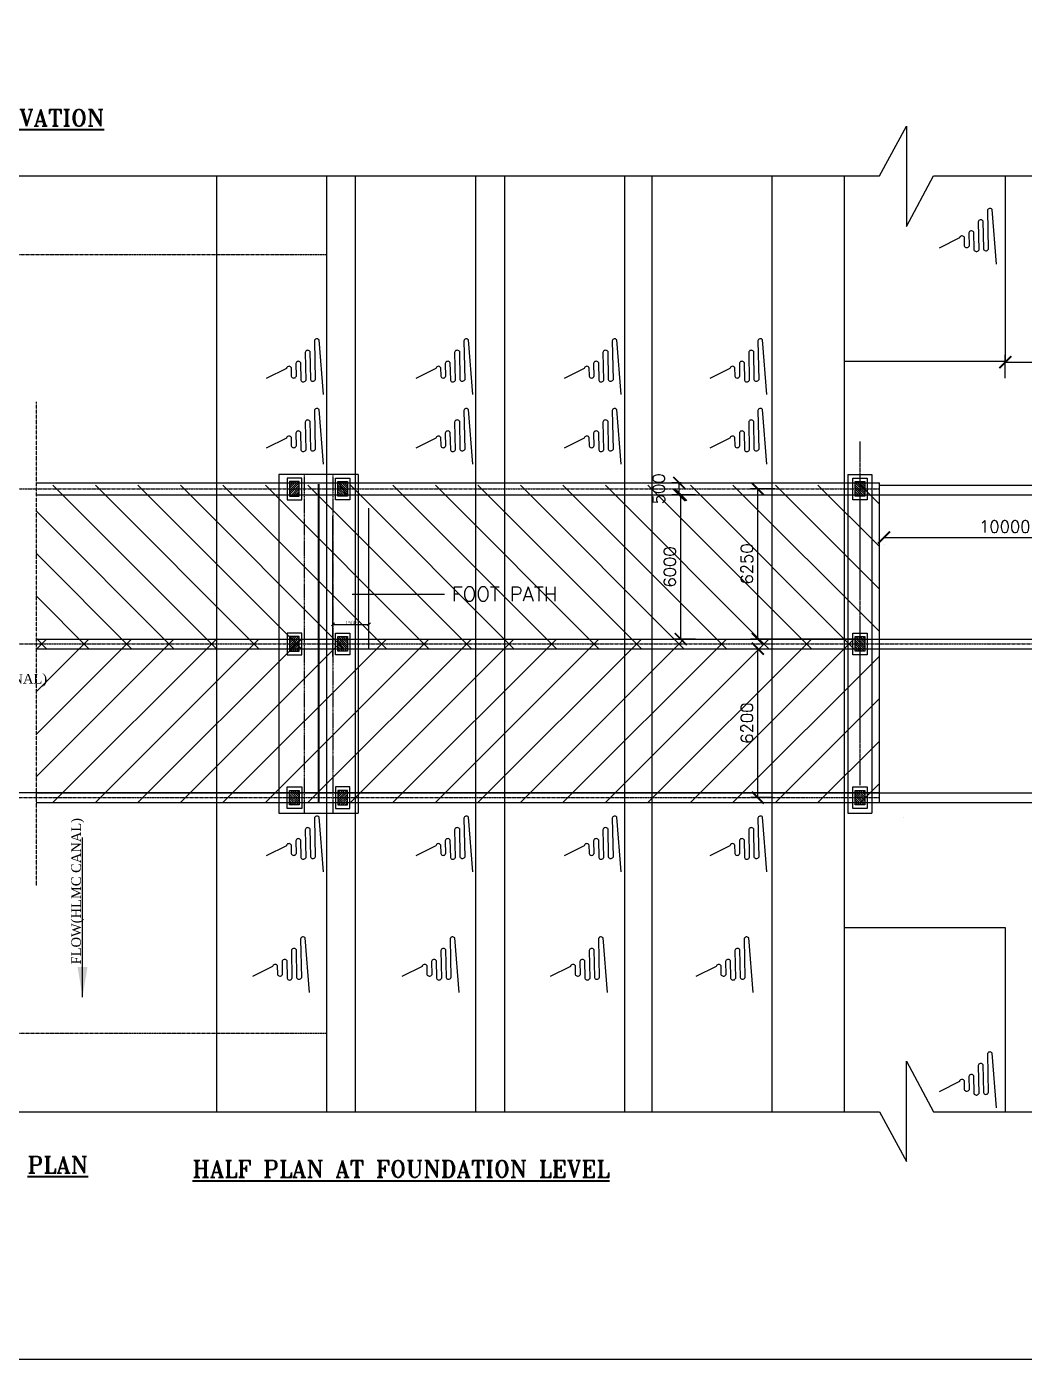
# Model space of a CAD drawing. Header units: inches. Extents: x -400915 to 515323, y 79868 to 577806.
# Drawn here: x 61363 to 102862, y 240004 to 295461 of the extents above; entities that cross this region are included whole.
import ezdxf

# ---------------------------------------------------------------- set-up
doc = ezdxf.new("R2010")
doc.units = ezdxf.units.IN
doc.header["$LTSCALE"] = 0.315
doc.header["$MEASUREMENT"] = 0
for name, pattern in [('ACAD_ISO03W100', [30, 12, -18]), ('CENTER', [50.8, 31.75, -6.35, 6.35, -6.35]), ('HIDDEN', [9.525, 6.35, -3.175])]:
    doc.linetypes.add(name, pattern=pattern)
doc.layers.get('0').update_dxf_attribs({"color": 9})
for name, color, linetype in [('CL', 5, 'CENTER'), ('rec', 7, 'Continuous'), ('stru', 2, 'Continuous')]:
    doc.layers.add(name, color=color, linetype=linetype)
for name, color, linetype, lineweight in [('crass barrier', 1, 'Continuous', 20), ('STRUC', 2, 'Continuous', 20), ('TXC', 7, 'Continuous', 40)]:
    doc.layers.add(name, color=color, linetype=linetype, lineweight=lineweight)
doc.styles.add('ROMANS', font='ROMANS')
doc.styles.add('ROMANT', font='romant.shx')
doc.styles.add('S1', font='ROMANS.shx')
doc.styles.get("Standard").update_dxf_attribs({"font": 'romantic.ttf'})
doc.dimstyles.new('75', dxfattribs={"dimscale": 0, "dimtxt": 2.5, "dimasz": 2.5, "dimexe": 1.5, "dimexo": 1.5, "dimgap": 1, "dimtad": 1, "dimdec": 0, "dimzin": 0, "dimdsep": 46, "dimtxsty": 'ROMANS', "dimblk": 'ARCHTICK', "dimcen": -0.75, "dimclrd": 1, "dimclre": 1, "dimclrt": 3, "dimadec": 0, "dimazin": 0, "dimtfac": 1, "dimtdec": 0, "dimtofl": 0, "dimtmove": 0, "dimatfit": 3, "dimfxl": 1, "dimtolj": 1, "dimtzin": 0, "dimarcsym": 0})
doc.dimstyles.new('kri', dxfattribs={"dimtxt": 150, "dimasz": 125, "dimexe": 0.18, "dimexo": 0.0625, "dimgap": 0.09, "dimtad": 1, "dimdec": 0, "dimrnd": 1, "dimzin": 0, "dimdsep": 46, "dimtxsty": 'Standard', "dimblk": 'OBLIQUE', "dimcen": 0.09, "dimclrd": 1, "dimclre": 5, "dimclrt": 3, "dimadec": 0, "dimazin": 0, "dimtfac": 1, "dimtdec": 0, "dimtofl": 0, "dimtmove": 2, "dimatfit": 3, "dimfxl": 1, "dimtolj": 1, "dimtzin": 0, "dimarcsym": 0})

# ---------------------------------------------------------------- blocks, each defined once
blk = doc.blocks.new('_ArchTick')
at = {"layer": 'crass barrier', "color": 0, "const_width": 0.15}
blk.add_lwpolyline([(-0.5, -0.5), (0.5, 0.5)], dxfattribs=at)
blk = doc.blocks.new('*D112')
at = {"layer": 'Defpoints', "color": 0, "linetype": 'Continuous', "transparency": 16777216}
for p in [(91775, 276228), (92803, 276228), (96523, 269978)]:
    blk.add_point(p, dxfattribs=at)
at = {"layer": 'STRUC', "color": 1, "linetype": 'Continuous', "lineweight": -2, "transparency": 16777216}
for p, q in [((92503, 276228), (91475, 276228)), ((91775, 269978), (91775, 276228)), ((96223, 269978), (91475, 269978))]:
    blk.add_line(p, q, dxfattribs=at)
at = {"layer": 'STRUC', "color": 1, "linetype": 'Continuous', "lineweight": -2, "transparency": 16777216, "xscale": 500, "yscale": 500, "zscale": 500}
for p, rotation in [((91775, 276228), 90), ((91775, 269978), 270)]:
    blk.add_blockref('_ArchTick', p, dxfattribs=dict(at, rotation=rotation))
at = {"layer": 'STRUC', "color": 3, "linetype": 'Continuous', "transparency": 16777216, "insert": (91325, 273103), "char_height": 500, "attachment_point": 5, "rotation": 90, "style": 'ROMANS'}
blk.add_mtext('\\A1;6250', dxfattribs=at)
blk = doc.blocks.new('*D96')
at = {"layer": 'Defpoints', "color": 0, "linetype": 'Continuous', "transparency": 16777216}
for p in [(91775, 269578), (91775, 269578), (92703, 263378)]:
    blk.add_point(p, dxfattribs=at)
at = {"layer": 'STRUC', "color": 1, "linetype": 'Continuous', "lineweight": -2, "transparency": 16777216}
for p, q in [((91775, 263378), (91775, 269578)), ((92403, 263378), (91475, 263378))]:
    blk.add_line(p, q, dxfattribs=at)
at = {"layer": 'STRUC', "color": 1, "linetype": 'Continuous', "lineweight": -2, "transparency": 16777216, "xscale": 500, "yscale": 500, "zscale": 500}
for p, rotation in [((91775, 269578), 90), ((91775, 263378), 270)]:
    blk.add_blockref('_ArchTick', p, dxfattribs=dict(at, rotation=rotation))
at = {"layer": 'STRUC', "color": 3, "linetype": 'Continuous', "transparency": 16777216, "insert": (91325, 266478), "char_height": 500, "attachment_point": 5, "rotation": 90, "style": 'ROMANS'}
blk.add_mtext('\\A1;6200', dxfattribs=at)
blk = doc.blocks.new('_Oblique')
at = {"color": 0, "linetype": 'ByBlock', "lineweight": -2}
blk.add_line((-0.5, -0.5), (0.5, 0.5), dxfattribs=at)
blk = doc.blocks.new('*D97')
at = {"layer": 'Defpoints', "color": 0, "ltscale": 0.5, "transparency": 16777216}
for p in [(74103, 270584), (75603, 270584), (75603, 269650)]:
    blk.add_point(p, dxfattribs=at)
at = {"layer": 'rec', "color": 5, "lineweight": -2, "ltscale": 0.5, "transparency": 16777216}
for p, q in [((74103, 270584), (74103, 270584)), ((75603, 269650), (75603, 270584))]:
    blk.add_line(p, q, dxfattribs=at)
at = {"layer": 'rec', "color": 1, "lineweight": -2, "ltscale": 0.5, "transparency": 16777216}
blk.add_line((74103, 270584), (75603, 270584), dxfattribs=at)
at = {"layer": 'rec', "color": 1, "lineweight": -2, "ltscale": 0.5, "transparency": 16777216, "xscale": 125, "yscale": 125, "zscale": 125, "rotation": 180}
blk.add_blockref('_Oblique', (74103, 270584), dxfattribs=at)
at = {"layer": 'rec', "color": 1, "lineweight": -2, "ltscale": 0.5, "transparency": 16777216, "xscale": 125, "yscale": 125, "zscale": 125}
blk.add_blockref('_Oblique', (75603, 270584), dxfattribs=at)
at = {"layer": 'rec', "color": 3, "ltscale": 0.5, "transparency": 16777216, "insert": (74853, 270659), "char_height": 150, "attachment_point": 5}
blk.add_mtext('\\A1;1500', dxfattribs=at)
blk = doc.blocks.new('*D98')
at = {"layer": 'Defpoints', "color": 0, "linetype": 'Continuous', "transparency": 16777216}
for p in [(97026, 274209), (107069, 274207), (107069, 274193)]:
    blk.add_point(p, dxfattribs=at)
at = {"layer": 'STRUC', "color": 1, "linetype": 'Continuous', "lineweight": -2, "transparency": 16777216}
for p, q in [((97026, 274207), (107069, 274207)), ((107069, 274493), (107069, 274507)), ((97026, 273909), (97026, 273907))]:
    blk.add_line(p, q, dxfattribs=at)
at = {"layer": 'STRUC', "color": 1, "linetype": 'Continuous', "lineweight": -2, "transparency": 16777216, "xscale": 500, "yscale": 500, "zscale": 500, "rotation": 180}
blk.add_blockref('_ArchTick', (97026, 274207), dxfattribs=at)
at = {"layer": 'STRUC', "color": 1, "linetype": 'Continuous', "lineweight": -2, "transparency": 16777216, "xscale": 500, "yscale": 500, "zscale": 500}
blk.add_blockref('_ArchTick', (107069, 274207), dxfattribs=at)
at = {"layer": 'STRUC', "color": 3, "linetype": 'Continuous', "transparency": 16777216, "insert": (102048, 274657), "char_height": 500, "attachment_point": 5, "style": 'ROMANS'}
blk.add_mtext('\\A1;10000', dxfattribs=at)
blk = doc.blocks.new('*D113')
at = {"layer": 'Defpoints', "color": 0, "linetype": 'Continuous', "transparency": 16777216}
for p in [(107069, 281500), (107069, 281500), (102069, 280530)]:
    blk.add_point(p, dxfattribs=at)
at = {"layer": 'STRUC', "color": 1, "linetype": 'Continuous', "lineweight": -2, "transparency": 16777216}
for p, q in [((102069, 280830), (102069, 281800)), ((102069, 281500), (107069, 281500))]:
    blk.add_line(p, q, dxfattribs=at)
at = {"layer": 'STRUC', "color": 1, "linetype": 'Continuous', "lineweight": -2, "transparency": 16777216, "xscale": 500, "yscale": 500, "zscale": 500, "rotation": 180}
blk.add_blockref('_ArchTick', (102069, 281500), dxfattribs=at)
at = {"layer": 'STRUC', "color": 1, "linetype": 'Continuous', "lineweight": -2, "transparency": 16777216, "xscale": 500, "yscale": 500, "zscale": 500}
blk.add_blockref('_ArchTick', (107069, 281500), dxfattribs=at)
at = {"layer": 'STRUC', "color": 3, "linetype": 'Continuous', "transparency": 16777216, "insert": (104569, 281950), "char_height": 500, "attachment_point": 5, "style": 'ROMANS'}
blk.add_mtext('\\A1;5000', dxfattribs=at)
blk = doc.blocks.new('*D87')
at = {"layer": 'Defpoints', "color": 0, "linetype": 'Continuous', "transparency": 16777216}
for p in [(57248, 269778), (57248, 253578), (59757, 253578)]:
    blk.add_point(p, dxfattribs=at)
at = {"layer": 'STRUC', "color": 1, "linetype": 'Continuous', "lineweight": -2, "transparency": 16777216}
for p, q in [((57548, 269778), (60057, 269778)), ((59757, 269778), (59757, 266051)), ((59757, 253578), (59757, 256104)), ((57548, 253578), (60057, 253578))]:
    blk.add_line(p, q, dxfattribs=at)
at = {"layer": 'STRUC', "color": 1, "linetype": 'Continuous', "lineweight": -2, "transparency": 16777216, "xscale": 500, "yscale": 500, "zscale": 500}
for p, rotation in [((59757, 269778), 90), ((59757, 253578), 270)]:
    blk.add_blockref('_ArchTick', p, dxfattribs=dict(at, rotation=rotation))
at = {"layer": 'STRUC', "color": 3, "linetype": 'Continuous', "transparency": 16777216, "insert": (59757, 261078), "char_height": 500, "attachment_point": 5, "rotation": 90, "style": 'ROMANS'}
blk.add_mtext('\\A1;15000\\P(LINING OF HLMC CANAL)', dxfattribs=at)
blk = doc.blocks.new('*D106')
at = {"layer": 'Defpoints', "color": 0, "linetype": 'Continuous', "transparency": 16777216}
for p in [(47987, 285978), (59757, 285978), (59757, 269778)]:
    blk.add_point(p, dxfattribs=at)
at = {"layer": 'STRUC', "color": 1, "linetype": 'Continuous', "lineweight": -2, "transparency": 16777216}
for p, q in [((48287, 285978), (60057, 285978)), ((59757, 285978), (59757, 283451)), ((59757, 269778), (59757, 273504))]:
    blk.add_line(p, q, dxfattribs=at)
at = {"layer": 'STRUC', "color": 1, "linetype": 'Continuous', "lineweight": -2, "transparency": 16777216, "xscale": 500, "yscale": 500, "zscale": 500}
for p, rotation in [((59757, 285978), 90), ((59757, 269778), 270)]:
    blk.add_blockref('_ArchTick', p, dxfattribs=dict(at, rotation=rotation))
at = {"layer": 'STRUC', "color": 3, "linetype": 'Continuous', "transparency": 16777216, "insert": (59757, 278478), "char_height": 500, "attachment_point": 5, "rotation": 90, "style": 'ROMANS'}
blk.add_mtext('\\A1;15000\\P(LINING OF HLMC CANAL)', dxfattribs=at)
blk = doc.blocks.new('*D146')
at = {"layer": 'Defpoints', "color": 0, "linetype": 'Continuous', "transparency": 16777216}
for p in [(88505, 276478), (88891, 276478), (88891, 275978)]:
    blk.add_point(p, dxfattribs=at)
at = {"layer": 'STRUC', "color": 1, "linetype": 'Continuous', "lineweight": -2, "transparency": 16777216}
for p, q in [((88591, 276478), (88205, 276478)), ((88505, 275978), (88505, 276478)), ((88591, 275978), (88205, 275978))]:
    blk.add_line(p, q, dxfattribs=at)
at = {"layer": 'STRUC', "color": 1, "linetype": 'Continuous', "lineweight": -2, "transparency": 16777216, "xscale": 500, "yscale": 500, "zscale": 500}
for p, rotation in [((88505, 276478), 90), ((88505, 275978), 270)]:
    blk.add_blockref('_ArchTick', p, dxfattribs=dict(at, rotation=rotation))
at = {"layer": 'STRUC', "color": 3, "linetype": 'Continuous', "transparency": 16777216, "insert": (87655, 276228), "char_height": 500, "attachment_point": 5, "rotation": 90, "style": 'ROMANS'}
blk.add_mtext('\\A1;500', dxfattribs=at)
blk = doc.blocks.new('*D147')
at = {"layer": 'Defpoints', "color": 0, "linetype": 'Continuous', "transparency": 16777216}
for p in [(88568, 275978), (89480, 275978), (89480, 269978)]:
    blk.add_point(p, dxfattribs=at)
at = {"layer": 'STRUC', "color": 1, "linetype": 'Continuous', "lineweight": -2, "transparency": 16777216}
for p, q in [((89180, 275978), (88268, 275978)), ((88568, 269978), (88568, 275978)), ((89180, 269978), (88268, 269978))]:
    blk.add_line(p, q, dxfattribs=at)
at = {"layer": 'STRUC', "color": 1, "linetype": 'Continuous', "lineweight": -2, "transparency": 16777216, "xscale": 500, "yscale": 500, "zscale": 500}
for p, rotation in [((88568, 275978), 90), ((88568, 269978), 270)]:
    blk.add_blockref('_ArchTick', p, dxfattribs=dict(at, rotation=rotation))
at = {"layer": 'STRUC', "color": 3, "linetype": 'Continuous', "transparency": 16777216, "insert": (88118, 272978), "char_height": 500, "attachment_point": 5, "rotation": 90, "style": 'ROMANS'}
blk.add_mtext('\\A1;6000', dxfattribs=at)

msp = doc.modelspace()

# ---------------------------------------------------------------- hatches: boundary and pattern name
at = {"layer": 'rec', "lineweight": 9, "ltscale": 0.5}
h = msp.add_hatch(dxfattribs=at)
h.set_pattern_fill('ANSI31', color=8, scale=10000, style=0)
h.set_pattern_definition([(315, (8797.9, 542168.4), (-883.8835, -883.8835), [])])
h.paths.add_polyline_path([(61753, 269577.7), (61753, 276377.7), (96833, 276377.7), (96833, 269577.7)])
at = {"layer": 'rec', "ltscale": 0.5}
h = msp.add_hatch(dxfattribs=at)
h.set_pattern_fill('ANSI31', color=3, scale=500, style=0)
h.set_pattern_definition([(45, (35207.714, -9213.54), (-44.194174, 44.194174), [])])
h.paths.add_polyline_path([(72703, 276527.7), (72303, 276527.7), (72303, 275927.7), (72703, 275927.7)])
h = msp.add_hatch(dxfattribs=at)
h.set_pattern_fill('ANSI31', color=3, scale=500, style=0)
h.set_pattern_definition([(135, (111798.325, -9213.54), (44.194174, 44.194174), [])])
h.paths.add_polyline_path([(74303, 276527.7), (74703, 276527.7), (74703, 275927.7), (74303, 275927.7)])
h = msp.add_hatch(dxfattribs=at)
h.set_pattern_fill('ANSI31', color=3, scale=500, style=0)
h.set_pattern_definition([(135, (133318.325, -9213.54), (44.194174, 44.194174), [])])
h.paths.add_polyline_path([(95823, 276527.7), (96223, 276527.7), (96223, 275927.7), (95823, 275927.7)])
h = msp.add_hatch(dxfattribs=at)
h.set_pattern_fill('ANSI31', color=3, scale=500, style=0)
h.set_pattern_definition([(45, (35207.714, -15663.54), (-44.194174, 44.194174), [])])
h.paths.add_polyline_path([(72703, 270077.7), (72303, 270077.7), (72303, 269477.7), (72703, 269477.7)])
h = msp.add_hatch(dxfattribs=at)
h.set_pattern_fill('ANSI31', color=3, scale=500, style=0)
h.set_pattern_definition([(135, (111798.325, -15663.54), (44.194174, 44.194174), [])])
h.paths.add_polyline_path([(74303, 270077.7), (74703, 270077.7), (74703, 269477.7), (74303, 269477.7)])
h = msp.add_hatch(dxfattribs=at)
h.set_pattern_fill('ANSI31', color=3, scale=500, style=0)
h.set_pattern_definition([(135, (133318.325, -15663.54), (44.194174, 44.194174), [])])
h.paths.add_polyline_path([(95823, 270077.7), (96223, 270077.7), (96223, 269477.7), (95823, 269477.7)])
at = {"layer": 'rec', "lineweight": 9, "ltscale": 0.5}
h = msp.add_hatch(dxfattribs=at)
h.set_pattern_fill('ANSI31', color=8, scale=10000, style=0)
h.set_pattern_definition([(45, (8797.9, -2613), (-883.8835, 883.8835), [])])
h.paths.add_polyline_path([(61753, 269977.7), (61753, 263177.7), (96833, 263177.7), (96833, 269977.7)])
at = {"layer": 'rec', "ltscale": 0.5}
h = msp.add_hatch(dxfattribs=at)
h.set_pattern_fill('ANSI31', color=3, scale=500, style=0)
h.set_pattern_definition([(315, (35207.714, 548818.86), (-44.194174, -44.194174), [])])
h.paths.add_polyline_path([(72703, 263077.7), (72303, 263077.7), (72303, 263677.7), (72703, 263677.7)])
h = msp.add_hatch(dxfattribs=at)
h.set_pattern_fill('ANSI31', color=3, scale=500, style=0)
h.set_pattern_definition([(225, (111798.325, 548818.86), (44.194174, -44.194174), [])])
h.paths.add_polyline_path([(74303, 263077.7), (74703, 263077.7), (74703, 263677.7), (74303, 263677.7)])
h = msp.add_hatch(dxfattribs=at)
h.set_pattern_fill('ANSI31', color=3, scale=500, style=0)
h.set_pattern_definition([(135, (133318.325, -22063.54), (44.194174, 44.194174), [])])
h.paths.add_polyline_path([(95823, 263677.7), (96223, 263677.7), (96223, 263077.7), (95823, 263077.7)])

# ---------------------------------------------------------------- linework, layer by layer
for p, q in [((95523, 276827.7), (95523, 262727.7)), ((96023, 276736.8), (96023, 276671)), ((96523, 276827.7), (96523, 262727.7)), ((97853.7, 275977.7), (97856.3, 275977.7)), ((97853.7, 275946), (97856.3, 275946)), ((97833.7, 262531.7), (97836.3, 262531.7))]:
    msp.add_line(p, q)
at = {"layer": 'CL', "linetype": 'ByBlock'}
for p, q in [((69253, 289254.5), (69253, 250300.8)), ((69253, 289254.5), (69253, 250300.8)), ((73833, 289254.5), (73833, 250300.8)), ((73833, 289254.5), (73833, 250300.8)), ((75033, 289254.5), (75033, 250300.8)), ((80033, 289254.5), (80033, 250300.8)), ((81233, 289254.5), (81233, 250300.8)), ((86233, 289254.5), (86233, 250300.8)), ((87363.6, 289254.5), (87363.6, 250300.8)), ((92363.6, 289254.5), (92363.6, 250300.8)), ((95363.6, 289254.5), (95363.6, 250300.8)), ((102069, 289254.5), (102069, 281546)), ((100943.1, 287334.7), (100965.4, 286164.2)), ((101139.2, 287379.4), (101161.4, 286208.9)), ((101325.6, 287810), (101362, 286194.5)), ((100554.6, 286875.7), (100565.1, 286326.2)), ((100750.7, 286920.4), (100764.8, 286178.6)), ((100161.4, 286666.8), (99323.3, 286246.5)), ((100357.4, 286711.5), (100364.5, 286340.6)), ((73329.9, 282381.3), (73366.3, 280765.8)), ((79547, 282381.3), (79583.4, 280765.8)), ((85717.3, 282381.3), (85753.7, 280765.8)), ((91778.6, 282381.3), (91815, 280765.8)), ((72947.4, 281906), (72969.7, 280735.5)), ((73143.4, 281950.7), (73165.7, 280780.2)), ((79164.5, 281906), (79186.8, 280735.5)), ((79360.6, 281950.7), (79382.9, 280780.2)), ((85334.8, 281906), (85357.1, 280735.5)), ((85530.9, 281950.7), (85553.1, 280780.2)), ((91396.1, 281906), (91418.4, 280735.5)), ((91592.1, 281950.7), (91614.4, 280780.2)), ((72165.7, 281238.2), (71327.6, 280817.9)), ((72361.7, 281282.9), (72368.8, 280912)), ((72558.9, 281447), (72569.4, 280897.6)), ((72755, 281491.7), (72769.1, 280749.9)), ((78382.8, 281238.2), (77544.8, 280817.9)), ((78578.9, 281282.9), (78585.9, 280912)), ((78776.1, 281447), (78786.5, 280897.6)), ((78972.1, 281491.7), (78986.2, 280749.9)), ((84553.1, 281238.2), (83715, 280817.9)), ((84749.1, 281282.9), (84756.2, 280912)), ((84946.3, 281447), (84956.8, 280897.6)), ((85142.4, 281491.7), (85156.5, 280749.9)), ((90614.4, 281238.2), (89776.3, 280817.9)), ((90810.4, 281282.9), (90817.5, 280912)), ((91007.6, 281447), (91018.1, 280897.6)), ((91203.7, 281491.7), (91217.8, 280749.9)), ((95363.6, 281546), (102069, 281546)), ((72947.4, 279006.6), (72969.7, 277836.1)), ((73143.4, 279051.3), (73165.7, 277880.8)), ((73329.9, 279481.9), (73366.3, 277866.4)), ((79164.5, 279006.6), (79186.8, 277836.1)), ((79360.6, 279051.3), (79382.9, 277880.8)), ((79547, 279481.9), (79583.4, 277866.4)), ((85334.8, 279006.6), (85357.1, 277836.1)), ((85530.9, 279051.3), (85553.1, 277880.8)), ((85717.3, 279481.9), (85753.7, 277866.4)), ((91396.1, 279006.6), (91418.4, 277836.1)), ((91592.1, 279051.3), (91614.4, 277880.8)), ((91778.6, 279481.9), (91815, 277866.4)), ((72558.9, 278547.6), (72569.4, 277998.2)), ((72755, 278592.3), (72769.1, 277850.5)), ((78776.1, 278547.6), (78786.5, 277998.2)), ((78972.1, 278592.3), (78986.2, 277850.5)), ((84946.3, 278547.6), (84956.8, 277998.2)), ((85142.4, 278592.3), (85156.5, 277850.5)), ((91007.6, 278547.6), (91018.1, 277998.2)), ((91203.7, 278592.3), (91217.8, 277850.5)), ((72165.7, 278338.8), (71327.6, 277918.5)), ((72361.7, 278383.5), (72368.8, 278012.6)), ((78382.8, 278338.8), (77544.8, 277918.5)), ((78578.9, 278383.5), (78585.9, 278012.6)), ((84553.1, 278338.8), (83715, 277918.5)), ((84749.1, 278383.5), (84756.2, 278012.6)), ((90614.4, 278338.8), (89776.3, 277918.5)), ((90810.4, 278383.5), (90817.5, 278012.6)), ((73329.9, 262518.5), (73366.3, 260903)), ((79547, 262518.5), (79583.4, 260903)), ((85717.3, 262518.5), (85753.7, 260903)), ((91778.6, 262518.5), (91815, 260903)), ((72947.4, 262043.2), (72969.7, 260872.7)), ((73143.4, 262087.9), (73165.7, 260917.4)), ((79164.5, 262043.2), (79186.8, 260872.7)), ((79360.6, 262087.9), (79382.9, 260917.4)), ((85334.8, 262043.2), (85357.1, 260872.7)), ((85530.9, 262087.9), (85553.1, 260917.4)), ((91396.1, 262043.2), (91418.4, 260872.7)), ((91592.1, 262087.9), (91614.4, 260917.4)), ((72165.7, 261375.3), (71327.6, 260955)), ((72361.7, 261420), (72368.8, 261049.1)), ((72558.9, 261584.2), (72569.4, 261034.7)), ((72755, 261628.9), (72769.1, 260887.1)), ((78382.8, 261375.3), (77544.8, 260955)), ((78578.9, 261420), (78585.9, 261049.1)), ((78776.1, 261584.2), (78786.5, 261034.7)), ((78972.1, 261628.9), (78986.2, 260887.1)), ((84553.1, 261375.3), (83715, 260955)), ((84749.1, 261420), (84756.2, 261049.1)), ((84946.3, 261584.2), (84956.8, 261034.7)), ((85142.4, 261628.9), (85156.5, 260887.1)), ((90614.4, 261375.3), (89776.3, 260955)), ((90810.4, 261420), (90817.5, 261049.1)), ((91007.6, 261584.2), (91018.1, 261034.7)), ((91203.7, 261628.9), (91217.8, 260887.1)), ((95363.6, 257977.7), (102069, 257977.7)), ((102069, 257977.7), (102069, 250300.8)), ((72755.7, 257493.3), (72792.1, 255877.8)), ((78972.8, 257493.3), (79009.2, 255877.8)), ((85143.1, 257493.3), (85179.5, 255877.8)), ((91204.4, 257493.3), (91240.8, 255877.8)), ((72373.2, 257018), (72395.5, 255847.5)), ((72569.2, 257062.7), (72591.5, 255892.2)), ((78590.3, 257018), (78612.6, 255847.5)), ((78786.4, 257062.7), (78808.7, 255892.2)), ((84760.6, 257018), (84782.9, 255847.5)), ((84956.7, 257062.7), (84978.9, 255892.2)), ((90821.9, 257018), (90844.2, 255847.5)), ((91017.9, 257062.7), (91040.2, 255892.2)), ((71591.5, 256350.1), (70753.4, 255929.8)), ((71787.5, 256394.8), (71794.6, 256023.9)), ((71984.7, 256559), (71995.2, 256009.5)), ((72180.8, 256603.7), (72194.9, 255861.9)), ((77808.6, 256350.1), (76970.6, 255929.8)), ((78004.7, 256394.8), (78011.7, 256023.9)), ((78201.9, 256559), (78212.3, 256009.5)), ((78397.9, 256603.7), (78412, 255861.9)), ((83978.9, 256350.1), (83140.8, 255929.8)), ((84174.9, 256394.8), (84182, 256023.9)), ((84372.1, 256559), (84382.6, 256009.5)), ((84568.2, 256603.7), (84582.3, 255861.9)), ((90040.2, 256350.1), (89202.1, 255929.8)), ((90236.2, 256394.8), (90243.3, 256023.9)), ((90433.4, 256559), (90443.9, 256009.5)), ((90629.5, 256603.7), (90643.6, 255861.9)), ((101323.5, 252705.7), (101360, 251090.2)), ((100748.6, 251816.1), (100762.7, 251074.3)), ((100941, 252230.4), (100963.3, 251059.9)), ((101137.1, 252275.1), (101159.4, 251104.6)), ((100159.3, 251562.5), (99321.3, 251142.2)), ((100355.4, 251607.2), (100362.4, 251236.3)), ((100552.6, 251771.4), (100563, 251221.9))]:
    msp.add_line(p, q, dxfattribs=at)
at = {"layer": 'CL', "linetype": 'ByBlock', "ltscale": 0.5}
msp.add_line((69253, 282916.2), (69253, 250300.8), dxfattribs=at)
at = {"layer": 'CL', "linetype": 'ACAD_ISO03W100'}
msp.add_line((61753, 279853), (61753, 259702.3), dxfattribs=at)
at = {"layer": 'CL'}
msp.add_line((96023, 278195.9), (96023, 263877.7), dxfattribs=at)
at = {"layer": 'CL', "color": 1, "linetype": 'ByBlock', "ltscale": 0.5}
for p, q in [((61753, 276477.7), (96833, 276477.7)), ((73483, 276427.7), (73483, 263177.7)), ((73523, 276427.7), (73523, 263177.7)), ((61753, 275977.7), (96833, 275977.7)), ((74103, 269250.4), (74103, 275100.4)), ((75603, 269577.7), (75603, 275427.7)), ((61753, 269977.7), (73483, 269977.7)), ((61753, 269577.7), (73483, 269577.7)), ((73523, 269977.7), (96003, 269977.7)), ((73523, 269577.7), (96003, 269577.7)), ((96023, 269977.7), (107069, 269977.7)), ((96023, 269577.7), (107069, 269577.7)), ((61753, 263577.7), (96833, 263577.7)), ((61753, 263177.7), (96833, 263177.7))]:
    msp.add_line(p, q, dxfattribs=at)
at = {"layer": 'CL', "linetype": 'ByBlock'}
for points in [[(101704.5, 285581), (101521.6, 287856.2, 0.922831), (101521.6, 287856.2, -3.0146704)], [(73708.8, 280152.3), (73525.9, 282427.5, 0.922831), (73525.9, 282427.5, -3.0146704)], [(79925.9, 280152.3), (79743, 282427.5, 0.922831), (79743, 282427.5, -3.0146704)], [(86096.2, 280152.3), (85913.3, 282427.5, 0.922831), (85913.3, 282427.5, -3.0146704)], [(92157.5, 280152.3), (91974.6, 282427.5, 0.922831), (91974.6, 282427.5, -3.0146704)], [(73708.8, 277252.9), (73525.9, 279528.1, 0.922831), (73525.9, 279528.1, -3.0146704)], [(79925.9, 277252.9), (79743, 279528.1, 0.922831), (79743, 279528.1, -3.0146704)], [(86096.2, 277252.9), (85913.3, 279528.1, 0.922831), (85913.3, 279528.1, -3.0146704)], [(92157.5, 277252.9), (91974.6, 279528.1, 0.922831), (91974.6, 279528.1, -3.0146704)], [(73708.8, 260289.5), (73525.9, 262564.7, 0.922831), (73525.9, 262564.7, -3.0146704)], [(79925.9, 260289.5), (79743, 262564.7, 0.922831), (79743, 262564.7, -3.0146704)], [(86096.2, 260289.5), (85913.3, 262564.7, 0.922831), (85913.3, 262564.7, -3.0146704)], [(92157.5, 260289.5), (91974.6, 262564.7, 0.922831), (91974.6, 262564.7, -3.0146704)], [(73134.6, 255264.3), (72951.7, 257539.5, 0.922831), (72951.7, 257539.5, -3.0146704)], [(79351.7, 255264.3), (79168.8, 257539.5, 0.922831), (79168.8, 257539.5, -3.0146704)], [(85522, 255264.3), (85339.1, 257539.5, 0.922831), (85339.1, 257539.5, -3.0146704)], [(91583.3, 255264.3), (91400.4, 257539.5, 0.922831), (91400.4, 257539.5, -3.0146704)], [(101702.5, 250476.7), (101519.6, 252751.9, 0.922831), (101519.6, 252751.9, -3.0146704)]]:
    msp.add_lwpolyline(points, format="xyb", dxfattribs=at)
for centre, start, end in [((101433.5, 287790.1), 36.90469, 168.77632), ((101051.1, 287313.3), 36.90469, 168.77632), ((100269.4, 286645.4), 36.90469, 168.77632), ((100662.6, 286854.2), 36.90469, 168.77632), ((100468, 286378.2), 199.96078, 331.8324), ((100868.3, 286216.2), 199.96078, 331.8324), ((101264.9, 286246.5), 199.96078, 331.8324), ((73437.8, 282361.4), 36.90469, 168.77632), ((79655, 282361.4), 36.90469, 168.77632), ((85825.2, 282361.4), 36.90469, 168.77632), ((91886.5, 282361.4), 36.90469, 168.77632), ((73055.4, 281884.6), 36.90469, 168.77632), ((79272.5, 281884.6), 36.90469, 168.77632), ((85442.8, 281884.6), 36.90469, 168.77632), ((91504.1, 281884.6), 36.90469, 168.77632), ((72273.7, 281216.7), 36.90469, 168.77632), ((72666.9, 281425.6), 36.90469, 168.77632), ((78490.8, 281216.7), 36.90469, 168.77632), ((78884.1, 281425.6), 36.90469, 168.77632), ((84661.1, 281216.7), 36.90469, 168.77632), ((85054.3, 281425.6), 36.90469, 168.77632), ((90722.4, 281216.7), 36.90469, 168.77632), ((91115.6, 281425.6), 36.90469, 168.77632), ((72472.3, 280949.5), 199.96078, 331.8324), ((72872.6, 280787.5), 199.96078, 331.8324), ((73269.2, 280817.8), 199.96078, 331.8324), ((78689.4, 280949.5), 199.96078, 331.8324), ((79089.7, 280787.5), 199.96078, 331.8324), ((79486.4, 280817.8), 199.96078, 331.8324), ((84859.7, 280949.5), 199.96078, 331.8324), ((85260, 280787.5), 199.96078, 331.8324), ((85656.6, 280817.8), 199.96078, 331.8324), ((90921, 280949.5), 199.96078, 331.8324), ((91321.3, 280787.5), 199.96078, 331.8324), ((91717.9, 280817.8), 199.96078, 331.8324), ((73437.8, 279462), 36.90469, 168.77632), ((79655, 279462), 36.90469, 168.77632), ((85825.2, 279462), 36.90469, 168.77632), ((91886.5, 279462), 36.90469, 168.77632), ((73055.4, 278985.2), 36.90469, 168.77632), ((79272.5, 278985.2), 36.90469, 168.77632), ((85442.8, 278985.2), 36.90469, 168.77632), ((91504.1, 278985.2), 36.90469, 168.77632), ((72273.7, 278317.3), 36.90469, 168.77632), ((72666.9, 278526.2), 36.90469, 168.77632), ((78490.8, 278317.3), 36.90469, 168.77632), ((78884.1, 278526.2), 36.90469, 168.77632), ((84661.1, 278317.3), 36.90469, 168.77632), ((85054.3, 278526.2), 36.90469, 168.77632), ((90722.4, 278317.3), 36.90469, 168.77632), ((91115.6, 278526.2), 36.90469, 168.77632), ((72472.3, 278050.1), 199.96078, 331.8324), ((72872.6, 277888.1), 199.96078, 331.8324), ((73269.2, 277918.4), 199.96078, 331.8324), ((78689.4, 278050.1), 199.96078, 331.8324), ((79089.7, 277888.1), 199.96078, 331.8324), ((79486.4, 277918.4), 199.96078, 331.8324), ((84859.7, 278050.1), 199.96078, 331.8324), ((85260, 277888.1), 199.96078, 331.8324), ((85656.6, 277918.4), 199.96078, 331.8324), ((90921, 278050.1), 199.96078, 331.8324), ((91321.3, 277888.1), 199.96078, 331.8324), ((91717.9, 277918.4), 199.96078, 331.8324), ((73437.8, 262498.6), 36.90469, 168.77632), ((79655, 262498.6), 36.90469, 168.77632), ((85825.2, 262498.6), 36.90469, 168.77632), ((91886.5, 262498.6), 36.90469, 168.77632), ((73055.4, 262021.7), 36.90469, 168.77632), ((79272.5, 262021.7), 36.90469, 168.77632), ((85442.8, 262021.7), 36.90469, 168.77632), ((91504.1, 262021.7), 36.90469, 168.77632), ((72273.7, 261353.9), 36.90469, 168.77632), ((72666.9, 261562.7), 36.90469, 168.77632), ((78490.8, 261353.9), 36.90469, 168.77632), ((78884.1, 261562.7), 36.90469, 168.77632), ((84661.1, 261353.9), 36.90469, 168.77632), ((85054.3, 261562.7), 36.90469, 168.77632), ((90722.4, 261353.9), 36.90469, 168.77632), ((91115.6, 261562.7), 36.90469, 168.77632), ((72472.3, 261086.7), 199.96078, 331.8324), ((72872.6, 260924.6), 199.96078, 331.8324), ((73269.2, 260954.9), 199.96078, 331.8324), ((78689.4, 261086.7), 199.96078, 331.8324), ((79089.7, 260924.6), 199.96078, 331.8324), ((79486.4, 260954.9), 199.96078, 331.8324), ((84859.7, 261086.7), 199.96078, 331.8324), ((85260, 260924.6), 199.96078, 331.8324), ((85656.6, 260954.9), 199.96078, 331.8324), ((90921, 261086.7), 199.96078, 331.8324), ((91321.3, 260924.6), 199.96078, 331.8324), ((91717.9, 260954.9), 199.96078, 331.8324), ((72863.6, 257473.4), 36.90469, 168.77632), ((79080.8, 257473.4), 36.90469, 168.77632), ((85251, 257473.4), 36.90469, 168.77632), ((91312.3, 257473.4), 36.90469, 168.77632), ((72481.2, 256996.6), 36.90469, 168.77632), ((78698.3, 256996.6), 36.90469, 168.77632), ((84868.6, 256996.6), 36.90469, 168.77632), ((90929.9, 256996.6), 36.90469, 168.77632), ((71699.5, 256328.7), 36.90469, 168.77632), ((72092.7, 256537.5), 36.90469, 168.77632), ((77916.6, 256328.7), 36.90469, 168.77632), ((78309.9, 256537.5), 36.90469, 168.77632), ((84086.9, 256328.7), 36.90469, 168.77632), ((84480.1, 256537.5), 36.90469, 168.77632), ((90148.2, 256328.7), 36.90469, 168.77632), ((90541.4, 256537.5), 36.90469, 168.77632), ((71898.1, 256061.5), 199.96078, 331.8324), ((72298.4, 255899.5), 199.96078, 331.8324), ((72695, 255929.8), 199.96078, 331.8324), ((78115.2, 256061.5), 199.96078, 331.8324), ((78515.5, 255899.5), 199.96078, 331.8324), ((78912.2, 255929.8), 199.96078, 331.8324), ((84285.5, 256061.5), 199.96078, 331.8324), ((84685.8, 255899.5), 199.96078, 331.8324), ((85082.4, 255929.8), 199.96078, 331.8324), ((90346.8, 256061.5), 199.96078, 331.8324), ((90747.1, 255899.5), 199.96078, 331.8324), ((91143.7, 255929.8), 199.96078, 331.8324), ((101431.5, 252685.8), 36.90469, 168.77632), ((100660.6, 251749.9), 36.90469, 168.77632), ((101049.1, 252208.9), 36.90469, 168.77632), ((100267.3, 251541.1), 36.90469, 168.77632), ((100465.9, 251273.9), 199.96078, 331.8324), ((100866.2, 251111.8), 199.96078, 331.8324), ((101262.9, 251142.1), 199.96078, 331.8324)]:
    msp.add_arc(centre, 110.1, start, end, dxfattribs=at)
at = {"layer": 'rec', "linetype": 'CENTER', "ltscale": 0.5}
for p, q in [((49673, 285977.7), (73833, 285977.7)), ((26673, 276227.7), (96833, 276227.7)), ((27503, 269777.7), (96003, 269777.7)), ((96023, 269777.7), (107069, 269777.7)), ((27483, 263377.7), (96833, 263377.7)), ((49673, 253577.7), (73833, 253577.7))]:
    msp.add_line(p, q, dxfattribs=at)
at = {"layer": 'rec', "ltscale": 0.5}
for p, q in [((73833, 285977.7), (73833, 253577.7)), ((71853, 276827.7), (71853, 262727.7)), ((75153, 276827.7), (71853, 276827.7)), ((75153, 276827.7), (75153, 262727.7)), ((95523, 276827.7), (96523, 276827.7)), ((74703, 275927.7), (74303, 276527.7)), ((96833, 263177.7), (96833, 276477.7)), ((96833, 263577.7), (26673, 263577.7)), ((71853, 262727.7), (75153, 262727.7)), ((95523, 262727.7), (96523, 262727.7))]:
    msp.add_line(p, q, dxfattribs=at)
at = {"layer": 'rec', "color": 1, "linetype": 'HIDDEN', "ltscale": 0.5}
for p, q in [((72903, 276827.7), (72903, 262727.7)), ((74103, 276827.7), (74103, 262727.7))]:
    msp.add_line(p, q, dxfattribs=at)
at = {"layer": 'rec', "ltscale": 0.5}
for points in [[(-21365, 331974.8), (142023.4, 331974.8), (142023.4, 240004.4), (-21365, 240004.4)], [(72203, 275777.7), (72803, 275777.7), (72803, 276677.7), (72203, 276677.7)], [(72703, 276527.7), (72303, 276527.7), (72303, 275927.7), (72703, 275927.7)], [(74803, 275777.7), (74203, 275777.7), (74203, 276677.7), (74803, 276677.7)], [(74303, 276527.7), (74703, 276527.7), (74703, 275927.7), (74303, 275927.7)], [(96323, 275777.7), (95723, 275777.7), (95723, 276677.7), (96323, 276677.7)], [(95823, 276527.7), (96223, 276527.7), (96223, 275927.7), (95823, 275927.7)], [(72203, 269327.7), (72803, 269327.7), (72803, 270227.7), (72203, 270227.7)], [(72703, 270077.7), (72303, 270077.7), (72303, 269477.7), (72703, 269477.7)], [(74803, 269327.7), (74203, 269327.7), (74203, 270227.7), (74803, 270227.7)], [(74303, 270077.7), (74703, 270077.7), (74703, 269477.7), (74303, 269477.7)], [(96323, 269327.7), (95723, 269327.7), (95723, 270227.7), (96323, 270227.7)], [(95823, 270077.7), (96223, 270077.7), (96223, 269477.7), (95823, 269477.7)], [(72203, 263827.7), (72803, 263827.7), (72803, 262927.7), (72203, 262927.7)], [(72703, 263077.7), (72303, 263077.7), (72303, 263677.7), (72703, 263677.7)], [(74803, 263827.7), (74203, 263827.7), (74203, 262927.7), (74803, 262927.7)], [(74303, 263077.7), (74703, 263077.7), (74703, 263677.7), (74303, 263677.7)], [(96323, 262927.7), (95723, 262927.7), (95723, 263827.7), (96323, 263827.7)], [(95823, 263677.7), (96223, 263677.7), (96223, 263077.7), (95823, 263077.7)]]:
    msp.add_lwpolyline(points, close=True, dxfattribs=at)
at = {"layer": 'rec', "color": 8, "ltscale": 0.5}
for points in [[(-13181.4, 289182.8), (24969.8, 289254.5), (26095.3, 291319.8), (26095.3, 287127.4), (27220.8, 289254.5), (58631.4, 289254.5), (59756.9, 290574.4), (59756.9, 286826.8), (60882.4, 289254.5), (96837.6, 289254.5), (97963.1, 291319.8), (97963.1, 287146.6), (99088.6, 289254.5), (99468.5, 289254.5), (135136.8, 289254.5)], [(-13181.4, 250229.1), (24969.8, 250300.8), (26095.3, 248235.5), (26095.3, 252427.9), (27220.8, 250300.8), (58631.4, 250300.8), (59756.9, 248235.5), (59756.9, 252728.5), (60882.4, 250300.8), (96837.6, 250300.8), (97963.1, 248235.5), (97963.1, 252408.8), (99088.6, 250300.8), (99468.5, 250300.8), (135136.8, 250300.8)]]:
    msp.add_lwpolyline(points, dxfattribs=at)
at = {"layer": 'stru'}
for p, q in [((96833, 276377.7), (107069, 276377.7)), ((96833, 275977.7), (107069, 275977.7)), ((96833, 263577.7), (107069, 263577.7)), ((96833, 263177.7), (107069, 263177.7))]:
    msp.add_line(p, q, dxfattribs=at)

# ---------------------------------------------------------------- texts
msp.add_text('FLOW(HNSS CANAL)', height=400, dxfattribs=at).set_placement((56326, 268126.7))
msp.add_text('FLOW(HLMC CANAL)', height=400, rotation=90, dxfattribs=at).set_placement((63620.7, 256438.1))
at = {"layer": 'stru', "insert": (79039.3, 272151.4), "char_height": 600, "width": 154779.919, "attachment_point": 1, "style": 'S1'}
msp.add_mtext('FOOT PATH', dxfattribs=at)
at = {"layer": 'TXC', "char_height": 700, "width": 601772.946, "style": 'ROMANT'}
for s, insert, attachment_point in [('{\\LELEVATION}', (59251.7, 292017.7), 1), ('{\\LPLAN}', (61396.2, 248449.4), 1), ('{\\LHALF PLAN AT FOUNDATION LEVEL}', (85603.1, 248277.8), 3)]:
    msp.add_mtext(s, dxfattribs=dict(at, insert=insert, attachment_point=attachment_point))

# ---------------------------------------------------------------- dimensions: what is measured, and where the dimension line sits
at = {"layer": 'rec', "ltscale": 0.5}
dim = msp.add_linear_dim(base=(75603, 270583.9), p1=(74103, 270583.9), p2=(75603, 269650.4), dimstyle='kri', dxfattribs=at)
dim.commit()
dim.dimension.update_dxf_attribs({"geometry": '*D97', "text_midpoint": (74853, 270659)})
at = {"layer": 'STRUC', "linetype": 'Continuous'}
for base, p1, p2, picture, middle in [((59756.9, 285977.7), (59756.9, 269777.7), (47986.7, 285977.7), '*D106', (59756.9, 278477.7)), ((59756.9, 253577.7), (57247.7, 269777.7), (57247.7, 253577.7), '*D87', (59756.9, 261077.7))]:
    dim = msp.add_linear_dim(base=base, p1=p1, p2=p2, angle=90, text='15000\\P(LINING OF HLMC CANAL)', dimstyle='75', override={"dimscale": 200, "dimtmove": 2}, dxfattribs=at)
    dim.commit()
    dim.dimension.update_dxf_attribs({"geometry": picture, "text_midpoint": middle, "dimtype": 160})
dim = msp.add_linear_dim(base=(107069, 281499.7), p1=(102069, 280529.9), p2=(107069, 281499.7), dimstyle='75', override={"dimscale": 200, "dimtmove": 2}, dxfattribs=at)
dim.commit()
dim.dimension.update_dxf_attribs({"geometry": '*D113', "text_midpoint": (104569, 281949.7)})
for base, p1, p2, picture, middle in [((88505, 276477.7), (88891.4, 275977.7), (88891.4, 276477.7), '*D146', (87655, 276227.7)), ((88567.5, 275977.7), (89480.5, 269977.7), (89480.5, 275977.7), '*D147', (88117.5, 272977.7)), ((91775, 276227.7), (96523, 269977.7), (92803, 276227.7), '*D112', (91325, 273102.7)), ((91775, 269577.7), (92703, 263377.7), (91775, 269577.7), '*D96', (91325, 266477.7))]:
    dim = msp.add_linear_dim(base=base, p1=p1, p2=p2, angle=90, dimstyle='75', override={"dimscale": 200, "dimtmove": 2}, dxfattribs=at)
    dim.commit()
    dim.dimension.update_dxf_attribs({"geometry": picture, "text_midpoint": middle})
dim = msp.add_linear_dim(base=(107069, 274207.3), p1=(97026.4, 274208.8), p2=(107069, 274193.3), text='10000', dimstyle='75', override={"dimscale": 200, "dimtmove": 2}, dxfattribs=at)
dim.commit()
dim.dimension.update_dxf_attribs({"geometry": '*D98', "text_midpoint": (102047.7, 274657.3)})

# ---------------------------------------------------------------- leaders
at = {"layer": 'rec', "ltscale": 0.5}
for points, override in [([(74897.5, 271846.5), (78744.4, 271846.5)], {"dimgap": 0.09, "dimtad": 0}), ([(63686.8, 255080.1), (63686.8, 261715)], {"dimasz": 1250, "dimgap": 0.09, "dimtad": 0})]:
    msp.add_leader(points, dimstyle='kri', override=override, dxfattribs=at)

doc.saveas('drawing.dxf')
